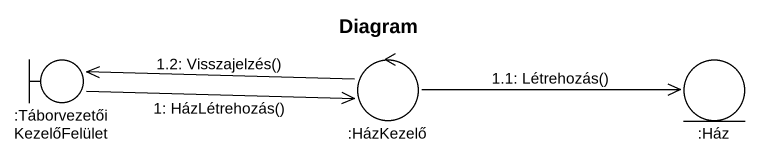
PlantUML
@startuml
title Diagram
boundary ":TáborvezetőiKezelőFelület" as TáborvezetőiKezelőFelület
control ":HázKezelő" as HázKezelő
entity ":Ház" as Ház
TáborvezetőiKezelőFelület -right-> HázKezelő : 1: HázLétrehozás()
HázKezelő -right-> Ház : 1.1: Létrehozás()
HázKezelő -left-> TáborvezetőiKezelőFelület : 1.2: Visszajelzés()
@enduml
